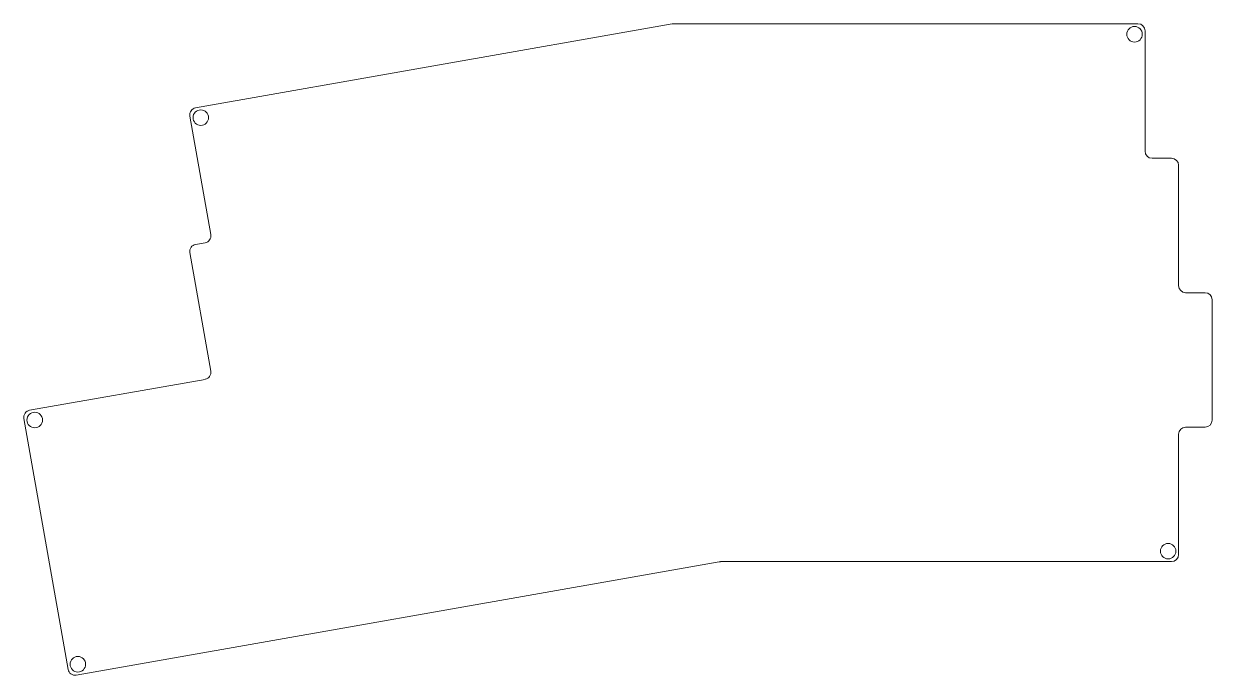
# Model space of a CAD drawing. Extents: x -140 to 29, y -83 to 10.
import ezdxf

# ---------------------------------------------------------------- set-up
doc = ezdxf.new("R2010")
doc.units = 0
doc.layers.add('edge cuts plate', color=7, linetype='CONTINUOUS', lineweight=5, true_color=0xffffff)

msp = doc.modelspace()

# ---------------------------------------------------------------- linework, layer by layer
at = {"layer": 'edge cuts plate', "linetype": 'CONTINUOUS'}
for p, q in [((-47.95, 9.51), (-115.47, -2.4)), ((18.05, 9.53), (-47.77, 9.53)), ((19.05, -8.53), (19.05, 8.53)), ((-113.32, -20.34), (-116.28, -3.55)), ((22.81, -9.53), (20.05, -9.53)), ((23.81, -27.57), (23.81, -10.53)), ((-115.47, -21.74), (-114.13, -21.5)), ((-113.32, -39.69), (-116.28, -22.9)), ((27.57, -28.57), (24.81, -28.57)), ((28.57, -46.62), (28.57, -29.57)), ((-138.99, -45.23), (-114.13, -40.85)), ((-133.53, -81.94), (-139.8, -46.39)), ((23.81, -65.67), (23.81, -48.62)), ((24.81, -47.62), (27.57, -47.62)), ((-41.29, -66.69), (-132.37, -82.75)), ((22.81, -66.67), (-41.11, -66.67))]:
    msp.add_line(p, q, dxfattribs=at)
at = {"layer": 'edge cuts plate'}
for centre in [(17.57, 8.04), (-114.73, -3.77), (-138.26, -46.61), (22.33, -65.19), (-132.15, -81.21)]:
    msp.add_circle(centre, 1.1, dxfattribs=at)
for centre, start, end in [((-47.77, 8.53), 89.9997, 100), ((18.05, 8.53), 0, 90), ((-115.29, -3.38), -260, -170), ((20.05, -8.53), -180, -90), ((22.81, -10.53), 0, 90), ((-115.29, -22.72), -260, -170), ((-114.3, -20.52), -80, 10), ((24.81, -27.57), -180, -90), ((27.57, -29.57), 0, 90), ((-114.3, -39.86), -80, 10), ((-138.81, -46.22), -260, -170), ((27.57, -46.62), -90, 0), ((24.81, -48.62), 90, 180), ((-41.11, -67.68), 90.0003, 100), ((22.81, -65.67), -90, 0), ((-132.55, -81.77), -170, -79.9992)]:
    msp.add_arc(centre, 1, start, end, dxfattribs=at)

doc.saveas('drawing.dxf')
